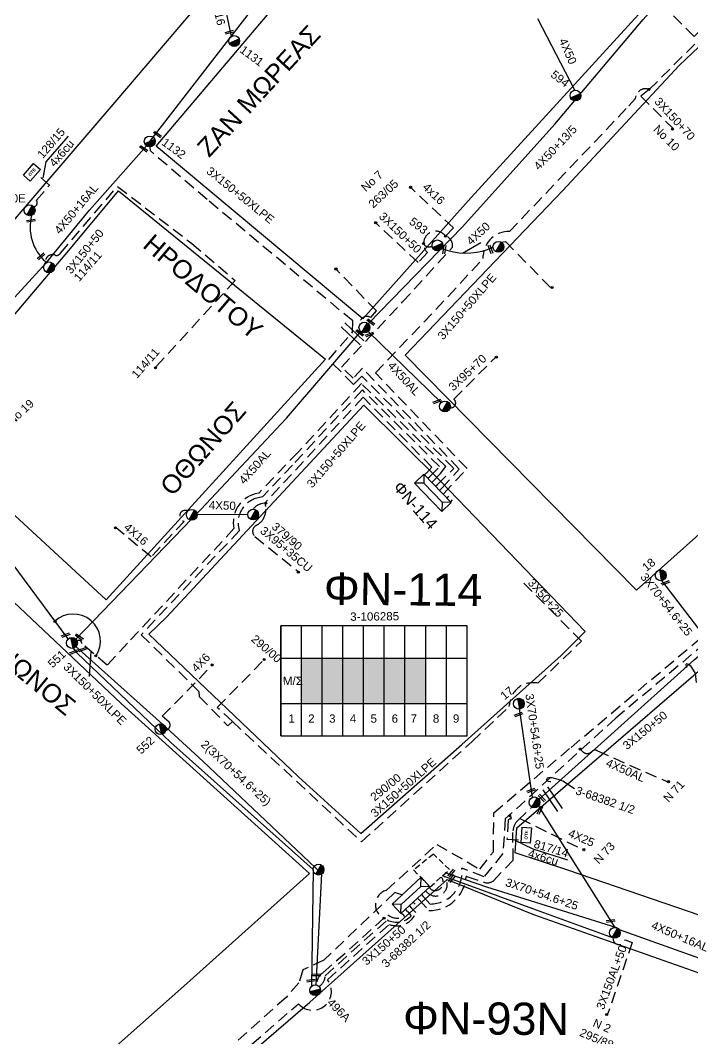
# Model space of a CAD drawing. Header units: millimetres. Extents: x 898 to 5598, y 789 to 3443.
# Drawn here: x 1388.7 to 1534.7, y 1044.5 to 1265.8 of the extents above; entities that cross this region are included whole.
import ezdxf
from ezdxf.enums import TextEntityAlignment as Align

# ---------------------------------------------------------------- set-up
doc = ezdxf.new("R2010")
doc.units = ezdxf.units.MM
doc.linetypes.add('DASHED', pattern=[19.05, 12.7, -6.35])
for name, color, linetype in [('4x50+13_5 ΕΝΑΕΡΙΑ', 7, 'SYN_LINE'), ('Pillar OTE', 7, 'Continuous'), ('Άγνωστα', 7, 'Continuous'), ('Ασφαλειοκιβώτια Χ.Τ 9 αναχωρήσεων', 7, 'Continuous'), ('Γυμνά εναέρια ΧΤ (3Φ)   4x50CU', 7, 'Continuous'), ('Γυμνά εναέρια ΧΤ και ΦΟΠ (3Φ)   4x50+16AL', 7, 'Continuous'), ('Εναέρια παροχή ΧΤ 4x16', 7, 'SYN_LINE'), ('Επιγραφές - Σχήματα', 7, 'Continuous'), ('Καλώδια ΧΤ   3x150+50AL', 7, 'DASHED'), ('Καλώδια ΧΤ   3x150+50AL XLPE', 7, 'DASHED'), ('Καλώδια ΧΤ   3x150+70AL', 7, 'DASHED'), ('Καλώδια ΧΤ   3x150AL+50CU', 7, 'DASHED'), ('Καλώδια ΧΤ   3x150AL+50XLPE', 7, 'DASHED'), ('Καλώδια ΧΤ   3x95+35 CU', 7, 'DASHED'), ('Μηχανική τομή', 7, 'Continuous'), ('Στύλος ΦΜ', 7, 'Continuous'), ('Στύλος ΦΜ @ 1', 7, 'Continuous'), ('Συνδέσεις', 7, 'Continuous'), ('Συνεστραμμένα ΧΤ   3x70+54.6+25 AL', 7, 'SYN_LINE'), ('Τομή', 7, 'Continuous'), ('Υποσταθμός πόλεως', 7, 'Continuous'), ('Υπόβαθρο ΔΕΗ', 7, 'Continuous'), ('Υπόγεια καλώδια Παροχών ΧΤ   4x25', 7, 'DASHED'), ('Υπόγεια καλώδια Παροχών ΧΤ   4x50AL', 7, 'DASHED'), ('Υπόγεια καλώδια Παροχών ΧΤ   4x6', 7, 'DASHED')]:
    doc.layers.add(name, color=color, linetype=linetype)
doc.styles.add('arial', font='arial.ttf')
doc.styles.get("Standard").update_dxf_attribs({"font": 'arial.ttf'})
doc.linetypes.add('SYN_LINE', pattern='A,0.5,-0.0001,["/\\/\\/\\/",Standard,S=0.1,R=0,X=0,Y=-0.05],-0.25', length=0.7501)
doc.dimstyles.new('ISO-25', dxfattribs={"dimtxt": 2.5, "dimasz": 2.5, "dimexe": 1.25, "dimexo": 0.625, "dimtad": 1, "dimtxsty": 'Standard', "dimcen": 2.5, "dimadec": 0, "dimazin": 0, "dimtfac": 1, "dimtmove": 0, "dimatfit": 3, "dimfxl": 1, "dimarcsym": 0})

# ---------------------------------------------------------------- blocks, each defined once
blk = doc.blocks.new('ΥΠΑΡΧΩΝ ΤΣΙΜΕΝΤΕΝΙΟΣ ΣΤΥΛΟΣ')
at = {"layer": 'Στύλος ΦΜ'}
blk.add_hatch(color=7, dxfattribs=at).paths.add_polyline_path([(-1.29, -2.28, 0.574793), (2.62, 0, 0.268822), (1.3, 2.27)])
at = {"layer": 'Στύλος ΦΜ', "color": 7}
blk.add_line((-1.29, -2.28), (1.3, 2.27), dxfattribs=at)
blk.add_circle((0, 0), 2.62, dxfattribs=at)
at = {"layer": 'Στύλος ΦΜ', "flags": 4}
for tag, p in [('ΑΡΙΘΜΟΣ', (-4.68, 8.05)), ('ΤΥΠΟΣ', (-4.91, 3.03))]:
    blk.add_attdef(tag, p, '', height=4, dxfattribs=at)
blk = doc.blocks.new('ΑΣΦΑΛΕΙΟΚΙΒΩΤΙΟ ΥΠΟΣΤΑΘΜΟΥ 9 ΑΝΑΧΩΡΗΣΕΩΝ')
at = {"layer": 'Ασφαλειοκιβώτια Χ.Τ 9 αναχωρήσεων', "ltscale": 40}
for p, q in [((-23.8, 40.36), (24.02, 40.36)), ((-9.72, 40.36), (-9.72, -40.64)), ((9.94, 40.36), (9.94, -40.64)), ((-23.8, 31.36), (24.02, 31.36)), ((-23.8, 22.36), (24.02, 22.36)), ((-23.8, 13.36), (24.02, 13.36)), ((-23.8, 4.36), (24.02, 4.36)), ((-23.8, -4.64), (24.02, -4.64)), ((-23.8, -13.64), (24.02, -13.64)), ((-23.8, -22.64), (24.02, -22.64)), ((-23.8, -31.64), (24.02, -31.64))]:
    blk.add_line(p, q, dxfattribs=at)
at = {"layer": 'Ασφαλειοκιβώτια Χ.Τ 9 αναχωρήσεων'}
blk.add_lwpolyline([(-23.8, -40.64), (24.02, -40.64), (24.02, 40.36), (-23.8, 40.36)], close=True, dxfattribs=at)
for s, p in [('1', (-18.13, 36.98)), ('2', (-18.13, 28.42)), ('3', (-18.13, 19.34)), ('4', (-18.13, 10.32)), ('5', (-18.13, 1.31)), ('6', (-18.13, -7.83)), ('7', (-18.13, -16.07)), ('8', (-18.13, -25.75)), ('9', (-18.13, -34.45))]:
    blk.add_text(s, height=3.6, rotation=270, dxfattribs=at).set_placement(p)
at = {"layer": 'Ασφαλειοκιβώτια Χ.Τ 9 αναχωρήσεων', "ltscale": 40}
for tag, height, p in [('ΟΝΟΜΑ', 5, (-0.16, 44.31)), ('ΚΕΙΜΕΝΟ 1', 2, (17.06, 35.59)), ('ΚΕΙΜΕΝΟ 2', 2, (17.06, 26.88)), ('ΚΕΙΜΕΝΟ 3', 2, (17.06, 17.69)), ('ΚΕΙΜΕΝΟ 4', 2, (17.06, 8.71)), ('ΚΕΙΜΕΝΟ 5', 2, (17.06, -0.13)), ('ΚΕΙΜΕΝΟ 6', 2, (17.06, -9.05)), ('ΚΕΙΜΕΝΟ 7', 2, (17.06, -18.13)), ('ΚΕΙΜΕΝΟ 8', 2, (17.06, -26.85)), ('ΚΕΙΜΕΝΟ 9', 2, (17.06, -35.99)), ('ΣΧ', 2, (-0.1, -42.64))]:
    blk.add_attdef(tag, text='', height=height, dxfattribs=at).set_placement(p, align=Align.MIDDLE_CENTER)
blk = doc.blocks.new('ΥΠΟΣΤΑΘΜΟΣ ΠΟΛΕΩΣ 8 ΑΝΑΧΩΡΗΣΕΩΝ')
at = {"layer": 'Υποσταθμός πόλεως', "linetype": 'Continuous', "ltscale": 40}
for p, q in [((-8.18, -2.82), (-8.18, -4)), ((-5.9, -2.82), (-5.9, -4)), ((-3.55, -2.82), (-3.55, -4)), ((-1.28, -2.82), (-1.28, -4)), ((1.23, -2.82), (1.23, -4)), ((3.56, -2.82), (3.56, -4)), ((6.03, -2.82), (6.03, -4)), ((8.16, -2.82), (8.16, -4))]:
    blk.add_line(p, q, dxfattribs=at)
blk.add_lwpolyline([(-8.57, 2.82), (8.57, 2.82), (8.57, -2.82), (-8.57, -2.82)], close=True, dxfattribs=at)
for points in [[(-5.75, 0), (-8.57, 2.82)], [(5.75, 0), (8.57, 2.82)], [(-8.57, -2.82), (-5.75, 0)], [(-5.75, 0), (5.75, 0)], [(8.57, -2.82), (5.75, 0)]]:
    blk.add_lwpolyline(points, dxfattribs=at)
at = {"layer": 'Υποσταθμός πόλεως', "linetype": 'SYN_LINE', "ltscale": 40, "flags": 1}
for tag, p in [('ΜΕΤΑΣΧΗΜΑΤΙΣΜΟΣ', (9.59, 1.44)), ('ΙΣΧΥΣ', (9.57, -1.35)), ('ΑΡΙΘΜΟΣ', (9.69, -4.07))]:
    blk.add_attdef(tag, p, '', height=1.8, dxfattribs=at)
blk = doc.blocks.new('ΜΗΧΑΝΙΚΗ ΤΟΜΗ')
at = {"layer": 'Μηχανική τομή', "ltscale": 40}
for p, q in [((-1.89, 0.78), (1.89, 0.78)), ((1.89, 0), (-1.89, 0))]:
    blk.add_line(p, q, dxfattribs=at)
blk = doc.blocks.new('ΤΟΜΗ')
at = {"layer": 'Τομή', "ltscale": 40}
for p, q in [((-5.68, 0), (5.68, 0)), ((5.68, -2.33), (-5.68, -2.33))]:
    blk.add_line(p, q, dxfattribs=at)
blk = doc.blocks.new('_ΣΥΝΔΕΣΗ')
at = {"layer": 'Συνδέσεις', "linetype": 'SYN_LINE', "ltscale": 40}
blk.add_hatch(color=256, dxfattribs=at).paths.add_polyline_path([(0.5, -0.01, 1), (-0.5, -0.01, 1)])
at = {"layer": 'Συνδέσεις'}
blk.add_circle((0, -0.01), 0.5, dxfattribs=at)
blk = doc.blocks.new('PILLAR ΟΤΕ')
at = {"layer": 'Pillar OTE', "ltscale": 40}
blk.add_lwpolyline([(-3.31, 2.02), (3.39, 2.02), (3.39, -1.99), (-3.31, -1.99)], close=True, dxfattribs=at)
at = {"layer": 'Pillar OTE', "insert": (-1.81, 0.71), "char_height": 1.3575, "width": 109.961, "attachment_point": 1}
blk.add_mtext('{\\fArial|b1|i0|c161|p34;OTE}', dxfattribs=at)

msp = doc.modelspace()

# ---------------------------------------------------------------- hatches: boundary and pattern name
at = {"layer": 'Pillar OTE', "ltscale": 40}
h = msp.add_hatch(color=256, dxfattribs=at)
h.dxf.hatch_style = 1
h.paths.add_polyline_path([(1494.68, 1092.87), (1495.26, 1092.61), (1495.09, 1093.22)])
at = {"layer": 'Ασφαλειοκιβώτια Χ.Τ 9 αναχωρήσεων', "ltscale": 40}
for color, points in [(1, [(1449.74, 1117.36), (1454.24, 1117.36), (1454.24, 1127.18), (1449.74, 1127.18)]), (6, [(1454.24, 1117.36), (1458.74, 1117.36), (1458.74, 1127.18), (1454.24, 1127.18)]), (85, [(1463.24, 1127.18), (1458.74, 1127.18), (1458.74, 1117.36), (1463.24, 1117.36)]), (30, [(1463.24, 1117.36), (1467.74, 1117.36), (1467.74, 1127.18), (1463.24, 1127.18)]), (151, [(1467.74, 1117.36), (1472.24, 1117.36), (1472.24, 1127.18), (1467.74, 1127.18)]), (173, [(1472.24, 1117.36), (1476.74, 1117.36), (1476.74, 1127.18), (1472.24, 1127.18)])]:
    msp.add_hatch(color=color, dxfattribs=at).paths.add_polyline_path(points)

# ---------------------------------------------------------------- linework, layer by layer
at = {"layer": '4x50+13_5 ΕΝΑΕΡΙΑ', "color": 151, "linetype": 'Continuous'}
msp.add_lwpolyline([(1464.24, 1199.8), (1464.24, 1199.8), (1484.76, 1220.9), (1504.83, 1243.22), (1523.97, 1265.95), (1533.8, 1277.06)], dxfattribs=at)
at = {"layer": 'Pillar OTE', "ltscale": 40}
msp.add_lwpolyline([(1495.09, 1093.22), (1495.26, 1092.61), (1494.68, 1092.87), (1495.09, 1093.22)], dxfattribs=at)
at = {"layer": 'Άγνωστα', "color": 151, "linetype": 'SYN_LINE', "ltscale": 20}
for points in [[(1509.16, 1250.61), (1501.12, 1266.12)], [(1501.3, 1096.44), (1517.01, 1110.58), (1535.03, 1126.78), (1539.08, 1130.18)]]:
    msp.add_lwpolyline(points, dxfattribs=at)
at = {"layer": 'Άγνωστα', "color": 173, "linetype": 'DASHED', "ltscale": 0.2}
for points in [[(1525.27, 1250.74), (1535.94, 1261.33)], [(1525.27, 1250.74), (1523.49, 1249.31), (1530.42, 1242.32)]]:
    msp.add_lwpolyline(points, dxfattribs=at)
at = {"layer": 'Άγνωστα', "color": 151, "linetype": 'DASHED', "ltscale": 0.2}
for points in [[(1482.76, 1220.67), (1473.46, 1229.5)], [(1493.12, 1217.58), (1494.05, 1217.71), (1503.99, 1207.63)], [(1464.8, 1201.2), (1466.03, 1202.62), (1457.25, 1211.75)]]:
    msp.add_lwpolyline(points, dxfattribs=at)
for points in [[(1482.03, 1181.47), (1482.5, 1181.62, 0.605397), (1482.85, 1183.47), (1492.03, 1192.67)], [(1475.16, 1074.77), (1477.43, 1072.32), (1477.43, 1072.32), (1477.43, 1072.32, 0.397837), (1485.53, 1079.74, -0.036244), (1485.65, 1079.71), (1489.44, 1078.46, 0.233157), (1491.42, 1078.74), (1495.72, 1083.27), (1495.69, 1089.31, -0.196061), (1496.72, 1091.9), (1499.8, 1094.81)]]:
    msp.add_lwpolyline(points, format="xyb", dxfattribs=at)
at = {"layer": 'Άγνωστα', "color": 1}
msp.add_lwpolyline([(1399.08, 1131.34), (1399.08, 1131.34), (1365.42, 1176.77)], dxfattribs=at)
at = {"layer": 'Άγνωστα', "color": 85, "linetype": 'DASHED', "ltscale": 0.2}
msp.add_lwpolyline([(1424.28, 1156.9), (1417.08, 1149.17), (1409.46, 1155.51)], dxfattribs=at)
at = {"layer": 'Άγνωστα', "color": 62, "linetype": 'DASHED', "ltscale": 0.2}
msp.add_lwpolyline([(1553.86, 1144.81), (1537.44, 1130.4), (1518.03, 1114.13), (1493.99, 1092.22), (1493.53, 1084.69), (1489.43, 1079.66), (1484.57, 1081.52, -0.451997), (1477.71, 1073.74), (1476.22, 1075.35), (1476.22, 1075.35)], format="xyb", dxfattribs=at)
at = {"layer": 'Άγνωστα', "color": 1, "linetype": 'SYN_LINE', "ltscale": 11}
msp.add_lwpolyline([(1527.99, 1144.03), (1538.62, 1130.14), (1540.61, 1128.92)], dxfattribs=at)
at = {"layer": 'Άγνωστα', "color": 6, "linetype": 'DASHED', "ltscale": 0.2}
msp.add_lwpolyline([(1434.74, 1113.4), (1431.47, 1116.45), (1441.75, 1126.96)], dxfattribs=at)
at = {"layer": 'Άγνωστα', "color": 30, "linetype": 'SYN_LINE', "ltscale": 20}
for points in [[(1499.95, 1096.93), (1497.15, 1116.2)], [(1501.22, 1095.01), (1517.84, 1068.65)]]:
    msp.add_lwpolyline(points, dxfattribs=at)
at = {"layer": 'Άγνωστα', "color": 1, "linetype": 'SYN_LINE', "ltscale": 20}
msp.add_lwpolyline([(1480.35, 1079.91), (1480.35, 1079.91), (1500.73, 1072.47), (1517.44, 1066.37)], dxfattribs=at)
at = {"layer": 'Άγνωστα', "color": 6, "linetype": 'DASHED', "ltscale": 0.2}
msp.add_lwpolyline([(1437.18, 1041.11), (1437.49, 1041.01, 0.556039), (1438.54, 1041.87, -0.21782), (1438.97, 1043.26), (1449.08, 1052.03), (1449.46, 1051.69, 0.911263), (1455.39, 1057.28), (1455.39, 1057.28), (1455.39, 1057.28)], format="xyb", dxfattribs=at)
at = {"layer": 'Άγνωστα', "color": 151, "linetype": 'DASHED', "ltscale": 0.2}
msp.add_arc((1463.97, 1199.87), 1.57, 58.1541, 188.4093, dxfattribs=at)
at = {"layer": 'Άγνωστα', "color": 85, "linetype": 'DASHED', "ltscale": 0.2}
msp.add_arc((1424.5, 1158.09), 1.21, 61.0295, 259.6951, dxfattribs=at)
at = {"layer": 'Άγνωστα', "color": 1, "linetype": 'DASHED', "ltscale": 0.2}
msp.add_arc((1401.41, 1130.4), 0.614, 356.9244, 132.0516, dxfattribs=at)
at = {"layer": 'Γυμνά εναέρια ΧΤ (3Φ)   4x50CU', "color": 151}
msp.add_lwpolyline([(1480.19, 1216.15), (1480.22, 1216.18), (1481.56, 1215.78, 0.181156), (1491.36, 1216.48)], format="xyb", dxfattribs=at)
at = {"layer": 'Γυμνά εναέρια ΧΤ (3Φ)   4x50CU', "color": 85, "linetype": 'Continuous', "ltscale": 0.2}
msp.add_lwpolyline([(1400.75, 1131.28), (1427.92, 1159.5), (1446.5, 1179.31), (1462.7, 1198.26)], dxfattribs=at)
at = {"layer": 'Γυμνά εναέρια ΧΤ (3Φ)   4x50CU', "color": 151, "linetype": 'Continuous', "ltscale": 0.2}
msp.add_lwpolyline([(1480.07, 1182.7), (1464.27, 1198.2)], dxfattribs=at)
at = {"layer": 'Γυμνά εναέρια ΧΤ (3Φ)   4x50CU', "color": 85}
msp.add_lwpolyline([(1438.08, 1158.38), (1427.1, 1158.32)], dxfattribs=at)
at = {"layer": 'Γυμνά εναέρια ΧΤ και ΦΟΠ (3Φ)   4x50+16AL', "color": 30, "ltscale": 40}
msp.add_lwpolyline([(1365.73, 1178.17), (1378.15, 1194.07), (1381.85, 1199.56), (1394.37, 1213.15), (1403.7, 1224.51), (1416.09, 1238.52), (1438.71, 1267.68), (1451.16, 1282.22), (1465.28, 1298.97), (1479.21, 1313.62), (1489.97, 1324.38)], dxfattribs=at)
at = {"layer": 'Γυμνά εναέρια ΧΤ και ΦΟΠ (3Φ)   4x50+16AL', "color": 1, "ltscale": 40}
msp.add_lwpolyline([(1613.78, 1034.08), (1605, 1037.67), (1593.85, 1041.78), (1549.49, 1057.18), (1518.82, 1068.14)], dxfattribs=at)
at = {"layer": 'Εναέρια παροχή ΧΤ 4x16', "color": 30, "ltscale": 20}
msp.add_lwpolyline([(1434.54, 1262.3), (1432.56, 1271.59)], dxfattribs=at)
at = {"layer": 'Επιγραφές - Σχήματα', "linetype": 'Continuous', "ltscale": 20}
for points in [[(1535.6, 1121.85), (1535.35, 1123.86), (1534.93, 1124.53), (1534.43, 1125.36), (1533.84, 1125.78), (1533.42, 1125.95), (1533.25, 1125.78), (1533.34, 1125.36), (1533.5, 1125.11)], [(1509.1, 1098.78), (1506.56, 1100.47), (1505.52, 1100.8), (1504.22, 1101.19), (1503.51, 1101.19), (1503.12, 1101.06), (1502.93, 1100.67), (1503.38, 1100.41), (1503.77, 1100.34), (1503.96, 1100.34)]]:
    msp.add_lwpolyline(points, dxfattribs=at)
at = {"layer": 'Επιγραφές - Σχήματα', "linetype": 'DASHED', "ltscale": 0.1}
msp.add_lwpolyline([(1474.11, 1081.14), (1477.68, 1077.45), (1481.91, 1081.21), (1478.43, 1084.58), (1474.11, 1081.14)], dxfattribs=at)
at = {"layer": 'Επιγραφές - Σχήματα', "color": 190, "linetype": 'DASHED', "ltscale": 0.2}
msp.add_lwpolyline([(1471.78, 1075.67), (1470, 1076.22), (1454.63, 1061.54), (1450.07, 1059.42), (1449.18, 1056.64), (1446.4, 1053.41), (1355.73, 972.67), (1332.42, 952.25), (1345.89, 940.57)], dxfattribs=at)
at = {"layer": 'Επιγραφές - Σχήματα', "linetype": 'Continuous', "ltscale": 20}
msp.add_arc((1400.18, 1130.87), 5.89, 326.4436, 132.8247, dxfattribs=at)
at = {"layer": 'Καλώδια ΧΤ   3x150+50AL', "color": 30, "linetype": 'DASHED', "ltscale": 0.2}
msp.add_lwpolyline([(1394.16, 1213.01), (1394.15, 1213.34, -0.543943), (1396.24, 1214.76, 0.407745), (1397.38, 1215.22), (1409.79, 1229.71), (1425.94, 1217.26), (1435.36, 1209.26), (1418.11, 1190.47)], format="xyb", dxfattribs=at)
at = {"layer": 'Καλώδια ΧΤ   3x150+50AL', "color": 1, "linetype": 'DASHED', "ltscale": 0.2}
msp.add_lwpolyline([(1520.04, 1065.96), (1520.04, 1065.96), (1521.58, 1065.4), (1516.33, 1049.93)], dxfattribs=at)
msp.add_arc((1518.75, 1066.25), 1.32, 174.8629, 347.1694, dxfattribs=at)
at = {"layer": 'Καλώδια ΧΤ   3x150+50AL XLPE', "color": 173, "linetype": 'DASHED', "ltscale": 0.2}
msp.add_lwpolyline([(1480.6, 1162.9), (1480.6, 1162.9), (1485.72, 1168.38), (1465.81, 1189.16), (1481.63, 1205.77), (1489.23, 1214.05), (1489.26, 1214.65, -0.41228), (1494.95, 1219.9), (1520.9, 1247.23), (1522.34, 1248.81), (1522.48, 1249.39, -0.467122), (1525.27, 1250.74, 0.214436)], format="xyb", dxfattribs=at)
at = {"layer": 'Καλώδια ΧΤ   3x150+50AL XLPE', "color": 30, "linetype": 'DASHED', "ltscale": 0.2}
msp.add_lwpolyline([(1479.32, 1164.94), (1479.32, 1164.94), (1482.84, 1168.41), (1462.87, 1188.45), (1461.06, 1186.66), (1455.68, 1192.08), (1460.82, 1198.01), (1460.9, 1200.46), (1429.25, 1226.84), (1416.94, 1237.4), (1416.87, 1238.3)], dxfattribs=at)
at = {"layer": 'Καλώδια ΧΤ   3x150+50AL XLPE', "color": 1, "linetype": 'DASHED', "ltscale": 0.2}
msp.add_lwpolyline([(1478.51, 1165.78), (1479.92, 1167.32), (1481.13, 1168.8), (1462.78, 1186.83), (1449.01, 1171.94), (1440.5, 1163.06), (1439.72, 1162.86, 0.40521), (1435.09, 1155.33), (1411.96, 1130.41), (1407.54, 1125.64), (1402.03, 1130.36), (1402.03, 1130.36), (1402.03, 1130.36)], format="xyb", dxfattribs=at)
at = {"layer": 'Καλώδια ΧΤ   3x150+50AL XLPE', "color": 85, "linetype": 'DASHED', "ltscale": 0.2}
msp.add_lwpolyline([(1478.1, 1168.65), (1476.91, 1167.39), (1478.1, 1168.65), (1463.13, 1183.86), (1441.77, 1160.86), (1440.94, 1160.68, 0.190716), (1439.26, 1159.55)], format="xyb", dxfattribs=at)
at = {"layer": 'Καλώδια ΧΤ   3x150+50AL XLPE', "color": 2, "linetype": 'DASHED', "ltscale": 0.2}
msp.add_lwpolyline([(1467.6, 1070.7), (1467.6, 1070.7, -0.686238), (1468.13, 1076.68), (1479.15, 1086.7), (1488.5, 1081.32), (1491.44, 1085.08), (1491.56, 1093.56), (1508.31, 1107.79), (1538.17, 1132.96), (1552.45, 1145.37), (1554.64, 1145.87), (1555.8, 1146.76)], format="xyb", dxfattribs=at)
at = {"layer": 'Καλώδια ΧΤ   3x150+70AL', "color": 173, "linetype": 'DASHED', "ltscale": 0.2}
msp.add_lwpolyline([(1540.01, 1260.35), (1536.83, 1264.02), (1535.09, 1262.29), (1513.54, 1283.62), (1492.69, 1306.31), (1489.06, 1309.94)], dxfattribs=at)
at = {"layer": 'Καλώδια ΧΤ   3x150AL+50CU', "color": 2, "linetype": 'DASHED', "ltscale": 0.2}
msp.add_lwpolyline([(1454.48, 1058.85), (1468.51, 1071.41, 0.31438), (1472.14, 1071.11), (1471.91, 1071.36)], format="xyb", dxfattribs=at)
at = {"layer": 'Καλώδια ΧΤ   3x150AL+50CU', "color": 27, "linetype": 'DASHED', "ltscale": 0.2}
msp.add_lwpolyline([(1454.88, 1058.16), (1468.4, 1070.27, 0.332021), (1473.61, 1071.2)], format="xyb", dxfattribs=at)
at = {"layer": 'Καλώδια ΧΤ   3x150AL+50CU', "color": 6, "linetype": 'DASHED', "ltscale": 0.2}
msp.add_lwpolyline([(1455.39, 1057.28), (1468.83, 1069.32, 0.4224), (1474.6, 1071.87)], format="xyb", dxfattribs=at)
at = {"layer": 'Καλώδια ΧΤ   3x150AL+50CU', "color": 27, "linetype": 'DASHED', "ltscale": 0.2}
msp.add_lwpolyline([(1472.75, 1072.13), (1473.61, 1071.2)], dxfattribs=at)
at = {"layer": 'Καλώδια ΧΤ   3x150AL+50CU', "color": 6, "linetype": 'DASHED', "ltscale": 0.2}
msp.add_lwpolyline([(1473.61, 1072.93), (1474.6, 1071.87)], dxfattribs=at)
at = {"layer": 'Καλώδια ΧΤ   3x150AL+50CU', "color": 151, "linetype": 'DASHED', "ltscale": 0.2}
for centre, radius, start, end in [((1478.94, 1217.28), 2.67, 37.1397, 226.7028), ((1477.43, 1217.8), 1.27, 204.1911, 302.9142)]:
    msp.add_arc(centre, radius, start, end, dxfattribs=at)
at = {"layer": 'Καλώδια ΧΤ   3x150AL+50CU', "color": 1, "linetype": 'DASHED', "ltscale": 0.2}
msp.add_arc((1478.89, 1078.01), 2.54, 226.0184, 50.2212, dxfattribs=at)
at = {"layer": 'Καλώδια ΧΤ   3x150AL+50CU', "color": 30, "linetype": 'DASHED', "ltscale": 0.2}
msp.add_arc((1478.78, 1078.44), 1.76, 240.3447, 41.1276, dxfattribs=at)
at = {"layer": 'Καλώδια ΧΤ   3x150AL+50CU', "color": 2, "linetype": 'DASHED', "ltscale": 0.2}
msp.add_arc((1456.06, 1056.31), 2.99, 121.806, 183.4651, dxfattribs=at)
at = {"layer": 'Καλώδια ΧΤ   3x150AL+50CU', "color": 27, "linetype": 'DASHED', "ltscale": 0.2}
msp.add_arc((1452.23, 1058.13), 2.66, 300.2379, 0.7573, dxfattribs=at)
at = {"layer": 'Καλώδια ΧΤ   3x150AL+50XLPE', "color": 151, "linetype": 'DASHED', "ltscale": 0.2}
for points in [[(1477.11, 1215.34), (1475.1, 1213.19), (1465.91, 1221.75)], [(1480.19, 1164.04), (1480.19, 1164.04), (1484.04, 1168.28), (1463.01, 1190.16), (1461.01, 1188.01), (1458.42, 1190.43), (1471.7, 1204.58), (1482.56, 1216.5)]]:
    msp.add_lwpolyline(points, dxfattribs=at)
at = {"layer": 'Καλώδια ΧΤ   3x150AL+50XLPE', "color": 6, "linetype": 'DASHED', "ltscale": 0.2}
for points in [[(1477.65, 1166.67), (1479.75, 1168.8), (1463.01, 1185.47), (1447.8, 1169.15), (1441.25, 1162.24), (1440.33, 1162.03, 0.443533), (1436.26, 1154.89), (1414.92, 1132.25), (1427.47, 1119.94), (1427.56, 1118.81), (1433.77, 1112.45), (1434.74, 1113.4)], [(1434.74, 1113.4), (1462.79, 1087.26), (1486.8, 1109.07), (1494.9, 1116.66), (1494.93, 1117.11, -0.452301), (1501.12, 1121.73), (1510.57, 1130.86), (1497.52, 1144.05)]]:
    msp.add_lwpolyline(points, format="xyb", dxfattribs=at)
at = {"layer": 'Καλώδια ΧΤ   3x150AL+50XLPE', "color": 151, "linetype": 'DASHED', "ltscale": 0.2}
msp.add_arc((1480.45, 1216.85), 2.13, 350.3996, 73.2396, dxfattribs=at)
at = {"layer": 'Καλώδια ΧΤ   3x95+35 CU', "color": 85, "ltscale": 0.2}
msp.add_lwpolyline([(1441.77, 1160.86), (1441.93, 1160.16, -0.223194), (1441.25, 1157.14, -0.105271), (1439.93, 1156.02, 0.511705), (1439.61, 1153.62), (1449.03, 1146.04)], format="xyb", dxfattribs=at)
at = {"layer": 'Συνεστραμμένα ΧΤ   3x70+54.6+25 AL', "color": 151, "linetype": 'DASHED', "ltscale": 0.2}
msp.add_lwpolyline([(1482.76, 1220.67), (1481.07, 1218.9)], dxfattribs=at)
at = {"layer": 'Συνεστραμμένα ΧΤ   3x70+54.6+25 AL', "color": 85, "linetype": 'SYN_LINE', "ltscale": 20}
for points in [[(1400.16, 1129.33), (1400.92, 1128.33), (1421.39, 1108.84), (1452.28, 1081.22), (1451.9, 1055.84)], [(1452.96, 1056.16), (1454.19, 1080.29), (1428.36, 1104.68), (1420.25, 1112.16), (1400.76, 1129.69)]]:
    msp.add_lwpolyline(points, dxfattribs=at)
at = {"layer": 'Συνεστραμμένα ΧΤ   3x70+54.6+25 AL', "color": 30, "linetype": 'SYN_LINE', "ltscale": 20}
msp.add_lwpolyline([(1480.92, 1080.58), (1489.96, 1077.5), (1518.2, 1068.6)], dxfattribs=at)
at = {"layer": 'Συνεστραμμένα ΧΤ   3x70+54.6+25 AL', "color": 30, "linetype": 'SYN_LINE', "ltscale": 8}
msp.add_arc((1400.95, 1220.89), 10.16, 165.7517, 227.9864, dxfattribs=at)
at = {"layer": 'Υπόβαθρο ΔΕΗ'}
for points in [[(1443.92, 1357.75), (1453.07, 1347.95), (1471.08, 1327.99), (1474.44, 1323.95), (1447.05, 1292.48), (1409.18, 1248.03), (1367.02, 1198.92), (1355.95, 1185.43), (1329.55, 1204.82), (1323.95, 1208.53), (1340.75, 1228.69), (1354.3, 1247.09), (1366.62, 1262.27), (1410.4, 1316.7), (1428.83, 1340.02), (1437.58, 1350.54), (1443.92, 1357.75)], [(1463.06, 1200.9), (1418.19, 1238.46), (1449.15, 1275.12), (1479.59, 1310.62), (1482.96, 1314.9), (1525.32, 1269.56), (1486.6, 1227.31), (1463.06, 1200.9)], [(1472.3, 1192.99), (1506.44, 1228.72), (1506.44, 1228.72), (1531.77, 1256), (1536.09, 1260.01), (1549.67, 1244.12), (1584.1, 1208.34), (1589.72, 1202.03), (1522.57, 1141.95), (1472.3, 1192.99)], [(1394.28, 1235.04), (1399.16, 1240.59)], [(1407.31, 1139.86), (1366.62, 1177.36), (1399.21, 1215.74), (1409.99, 1228.7), (1454.99, 1192.16), (1407.31, 1139.86)], [(1462.62, 1089.04), (1484.61, 1108.4), (1506.14, 1127.75), (1511.39, 1132.97), (1480.02, 1165.56), (1463.27, 1182.18), (1420.46, 1136.11), (1416.58, 1132.37), (1449.07, 1101.35), (1462.62, 1089.04)], [(1782.06, 1045.25), (1750.41, 1001.24), (1671.55, 1027.11), (1668.28, 1028.04), (1570.4, 1059.57), (1507.64, 1081.11), (1496.16, 1084.85), (1496.57, 1090.28), (1539.63, 1127.48), (1590.31, 1109.71), (1688.61, 1077.11), (1782.06, 1045.25)], [(1500.05, 1085.72), (1507.57, 1083.34)], [(1613.15, 1032.04), (1601.72, 1002.14), (1584.6, 954.13), (1508.55, 988.87), (1459.42, 1011.67), (1427.65, 1025.78), (1427.51, 1031.68), (1451.56, 1052.38), (1481.39, 1079.1), (1500.14, 1071.46), (1543.28, 1056.24), (1575.98, 1044.7), (1613.15, 1032.04)]]:
    msp.add_lwpolyline(points, dxfattribs=at)
at = {"layer": 'Υπόβαθρο ΔΕΗ', "color": 7}
msp.add_lwpolyline([(1217.4, 883.84), (1258.06, 907.9), (1296.46, 941.89), (1348.44, 989.01), (1392.36, 1027.63), (1424.19, 1055.89), (1451.52, 1080.38), (1410.56, 1117.33), (1379.29, 1146.8), (1357.64, 1166.67), (1265.06, 1042.05), (1214.5, 974.04), (1173.94, 919.84), (1187.22, 908.54), (1190.47, 880.73), (1217.4, 883.84)], dxfattribs=at)
at = {"layer": 'Υπόγεια καλώδια Παροχών ΧΤ   4x25', "color": 151, "ltscale": 0.2}
msp.add_lwpolyline([(1497.19, 1092.34), (1510.85, 1085.57)], dxfattribs=at)
at = {"layer": 'Υπόγεια καλώδια Παροχών ΧΤ   4x50AL', "color": 62, "ltscale": 0.2}
msp.add_lwpolyline([(1510.4, 1107.34), (1510.82, 1106.89, 0.43327), (1512.83, 1106.89, -0.370081), (1514.06, 1107.02), (1529.14, 1100.37)], format="xyb", dxfattribs=at)
at = {"layer": 'Υπόγεια καλώδια Παροχών ΧΤ   4x6', "color": 30, "linetype": 'DASHED', "ltscale": 0.2}
msp.add_lwpolyline([(1391.57, 1225.27, 0.571093), (1392.18, 1226.69), (1395.02, 1230), (1392.23, 1232.4)], format="xyb", dxfattribs=at)
at = {"layer": 'Υπόγεια καλώδια Παροχών ΧΤ   4x6', "color": 85, "ltscale": 0.2}
msp.add_lwpolyline([(1421.03, 1113.26), (1421.03, 1113.26), (1419.52, 1114.54), (1430.42, 1125.69)], dxfattribs=at)
at = {"layer": 'Υπόγεια καλώδια Παροχών ΧΤ   4x6', "color": 62, "linetype": 'DASHED', "ltscale": 0.2}
msp.add_lwpolyline([(1495.26, 1092.61, -1.049031), (1494.99, 1092.27), (1494.64, 1091.95), (1494.39, 1087.82), (1497.46, 1087.64)], format="xyb", dxfattribs=at)
at = {"layer": 'Υπόγεια καλώδια Παροχών ΧΤ   4x6', "color": 85, "ltscale": 0.2}
msp.add_arc((1420.06, 1112.64), 1.15, 282.8203, 32.5644, dxfattribs=at)

# ---------------------------------------------------------------- block references
at = {"layer": 'Pillar OTE', "xscale": 0.5, "yscale": 0.5, "zscale": 0.5}
for p, rotation in [((1391.18, 1232.75), 48.93362452758201), ((1498.6, 1088.68), 85.71862357724265)]:
    msp.add_blockref('PILLAR ΟΤΕ', p, dxfattribs=dict(at, rotation=rotation))
at = {"layer": 'Ασφαλειοκιβώτια Χ.Τ 9 αναχωρήσεων', "xscale": 0.5, "yscale": 0.5, "zscale": 0.5, "rotation": 90}
msp.add_blockref('ΑΣΦΑΛΕΙΟΚΙΒΩΤΙΟ ΥΠΟΣΤΑΘΜΟΥ 9 ΑΝΑΧΩΡΗΣΕΩΝ', (1465.42, 1122.21), dxfattribs=at)
at = {"layer": 'Μηχανική τομή'}
for p, xscale, yscale, zscale, rotation in [((1434.15, 1263.01), 0.4999999999999998, 0.4999999999999998, 0.4999999999999998, 14.75639414722118), ((1418.37, 1240.83), 0.4999999999999998, 0.4999999999999998, 0.4999999999999998, 324.6353855541657), ((1415.35, 1237.72), 0.4999999999999998, 0.4999999999999998, 0.4999999999999998, 324.6353855541657), ((1391.03, 1222.07), 0.4999999999999996, 0.4999999999999996, 0.4999999999999996, 8.06146977352799), ((1393.3, 1214.35), 0.4999999999999996, 0.4999999999999996, 0.4999999999999996, 41.77771348500571), ((1480.6, 1216.01), 0.4999999999999998, 0.4999999999999998, 0.4999999999999998, 261.740865678244), ((1490.62, 1215.96), 0.4999999999999998, 0.4999999999999998, 0.4999999999999998, 288.9440860903882), ((1464.71, 1200.06), 0.4999999999999996, 0.4999999999999996, 0.4999999999999996, 323.4381305540805), ((1462.34, 1197.71), 0.4999999999999996, 0.4999999999999996, 0.4999999999999996, 323.4381305540805), ((1464.62, 1197.35), 0.4999999999999995, 0.4999999999999995, 0.4999999999999995, 20.88885674250314), ((1479.31, 1182.76), 0.4999999999999995, 0.4999999999999995, 0.4999999999999995, 20.88885674250314), ((1528.89, 1143.37), 0.4999999999999995, 0.4999999999999995, 0.4999999999999995, 20.88885674250314), ((1398.59, 1131.97), 0.4999999999999995, 0.4999999999999995, 0.4999999999999995, 20.88885674250314), ((1401.37, 1131.59), 0.4999999999999998, 0.4999999999999998, 0.4999999999999998, 324.6353855541657), ((1400.4, 1128.33), 0.4999999999999995, 0.4999999999999995, 0.4999999999999995, 20.88885674250314), ((1402.27, 1128.86), 0.4999999999999995, 0.4999999999999995, 0.4999999999999995, 20.88885674250314), ((1496.97, 1114.75), 0.4999999999999995, 0.4999999999999995, 0.4999999999999995, 20.88885674250314), ((1499.72, 1098.21), 0.4999999999999995, 0.4999999999999995, 0.4999999999999995, 20.88885674250314), ((1501.8, 1096.66), 0.4999999999999994, 0.4999999999999994, 0.4999999999999994, 313.339201060252), ((1501.73, 1094.04), 0.4999999999999995, 0.4999999999999995, 0.4999999999999995, 63.70707487867689), ((1482.46, 1080.36), 0.4999999999999995, 0.4999999999999995, 0.4999999999999995, 50.59601325442295), ((1482.58, 1079.15), 0.4999999999999995, 0.4999999999999995, 0.4999999999999995, 50.59601325442295), ((1516.96, 1069.87), 0.4999999999999995, 0.4999999999999995, 0.4999999999999995, 7.41489423338831), ((1453.01, 1058.53), 0.4999999999999997, 0.4999999999999997, 0.4999999999999997, 180.5275594672617), ((1451.77, 1057.29), 0.4999999999999996, 0.4999999999999996, 0.4999999999999996, 187.0650779364797)]:
    msp.add_blockref('ΜΗΧΑΝΙΚΗ ΤΟΜΗ', p, dxfattribs=dict(at, xscale=xscale, yscale=yscale, zscale=zscale, rotation=rotation))
at = {"layer": 'Στύλος ΦΜ @ 1', "ltscale": 40}
ref = msp.add_blockref('ΥΠΑΡΧΩΝ ΤΣΙΜΕΝΤΕΝΙΟΣ ΣΤΥΛΟΣ', (1435.14, 1261.29), dxfattribs=dict(at, xscale=0.4499999999998181, yscale=0.4499999999998181, zscale=0.4499999999998181, rotation=323.6216934323534))
ref.add_attrib('ΤΥΠΟΣ', '1131', (1436.18, 1259), dxfattribs={"layer": 'Στύλος ΦΜ', "height": 1.8, "rotation": 323.6217, "flags": 4})
ref = msp.add_blockref('ΥΠΑΡΧΩΝ ΤΣΙΜΕΝΤΕΝΙΟΣ ΣΤΥΛΟΣ', (1509.28, 1249.44), dxfattribs=dict(at, xscale=0.449999999999818, yscale=0.449999999999818, zscale=0.449999999999818, rotation=322.5816680834463))
ref.add_attrib('ΤΥΠΟΣ', '594', (1503.72, 1253.65), dxfattribs={"layer": 'Στύλος ΦΜ', "height": 1.8, "rotation": 322.5817, "flags": 4})
ref = msp.add_blockref('ΥΠΑΡΧΩΝ ΤΣΙΜΕΝΤΕΝΙΟΣ ΣΤΥΛΟΣ', (1416.79, 1239.47), dxfattribs=dict(at, xscale=0.4499999999998181, yscale=0.4499999999998181, zscale=0.4499999999998181, rotation=323.6216934323534))
ref.add_attrib('ΤΥΠΟΣ', '1132', (1419.22, 1238.89), dxfattribs={"layer": 'Στύλος ΦΜ', "height": 1.8, "rotation": 323.6217, "flags": 4})
ref = msp.add_blockref('ΥΠΑΡΧΩΝ ΤΣΙΜΕΝΤΕΝΙΟΣ ΣΤΥΛΟΣ', (1390.69, 1224.5), dxfattribs=dict(at, xscale=0.4499999999998181, yscale=0.4499999999998181, zscale=0.4499999999998181))
ref.add_attrib('ΑΡΙΘΜΟΣ', '10E', (1385.39, 1226.2), dxfattribs={"layer": 'Στύλος ΦΜ', "height": 1.8, "flags": 4})
ref = msp.add_blockref('ΥΠΑΡΧΩΝ ΤΣΙΜΕΝΤΕΝΙΟΣ ΣΤΥΛΟΣ', (1479.29, 1216.89), dxfattribs=dict(at, xscale=0.449999999999818, yscale=0.449999999999818, zscale=0.449999999999818, rotation=322.5816680834463))
ref.add_attrib('ΤΥΠΟΣ', '593', (1472.98, 1221.71), dxfattribs={"layer": 'Στύλος ΦΜ', "height": 1.8, "rotation": 322.5817, "flags": 4})
at = {"layer": 'Στύλος ΦΜ @ 1', "ltscale": 40, "xscale": 0.4499999999998181, "yscale": 0.4499999999998181, "zscale": 0.4499999999998181}
for p in [(1492.53, 1216.56), (1394.91, 1212.1), (1463.42, 1199.03), (1480.92, 1181.88), (1425.92, 1158.32), (1439.26, 1158.38), (1500.38, 1095.83), (1453.46, 1081.22), (1517.84, 1067.48)]:
    msp.add_blockref('ΥΠΑΡΧΩΝ ΤΣΙΜΕΝΤΕΝΙΟΣ ΣΤΥΛΟΣ', p, dxfattribs=at)
at = {"layer": 'Στύλος ΦΜ @ 1', "ltscale": 40}
ref = msp.add_blockref('ΥΠΑΡΧΩΝ ΤΣΙΜΕΝΤΕΝΙΟΣ ΣΤΥΛΟΣ', (1527.79, 1145.19), dxfattribs=dict(at, xscale=0.449999999999818, yscale=0.449999999999818, zscale=0.449999999999818, rotation=39.22926757337573))
ref.add_attrib('ΤΥΠΟΣ', '18', (1524.68, 1145.9), dxfattribs={"layer": 'Στύλος ΦΜ', "height": 1.8, "rotation": 39.2293, "flags": 4})
ref = msp.add_blockref('ΥΠΑΡΧΩΝ ΤΣΙΜΕΝΤΕΝΙΟΣ ΣΤΥΛΟΣ', (1399.89, 1130.48), dxfattribs=dict(at, xscale=0.4499999999998181, yscale=0.4499999999998181, zscale=0.4499999999998181, rotation=43.19692981624312))
ref.add_attrib('ΤΥΠΟΣ', '551', (1395.66, 1124.92), dxfattribs={"layer": 'Στύλος ΦΜ', "height": 1.8, "rotation": 43.1969, "flags": 4})
ref = msp.add_blockref('ΥΠΑΡΧΩΝ ΤΣΙΜΕΝΤΕΝΙΟΣ ΣΤΥΛΟΣ', (1496.98, 1117.28), dxfattribs=dict(at, xscale=0.449999999999818, yscale=0.449999999999818, zscale=0.449999999999818, rotation=39.22926757337573))
ref.add_attrib('ΤΥΠΟΣ', '17', (1493.87, 1117.99), dxfattribs={"layer": 'Στύλος ΦΜ', "height": 1.8, "rotation": 39.2293, "flags": 4})
ref = msp.add_blockref('ΥΠΑΡΧΩΝ ΤΣΙΜΕΝΤΕΝΙΟΣ ΣΤΥΛΟΣ', (1419.15, 1111.73), dxfattribs=dict(at, xscale=0.4499999999998181, yscale=0.4499999999998181, zscale=0.4499999999998181, rotation=43.19692981624312))
ref.add_attrib('ΤΥΠΟΣ', '552', (1414.92, 1106.18), dxfattribs={"layer": 'Στύλος ΦΜ', "height": 1.8, "rotation": 43.1969, "flags": 4})
ref = msp.add_blockref('ΥΠΑΡΧΩΝ ΤΣΙΜΕΝΤΕΝΙΟΣ ΣΤΥΛΟΣ', (1452.73, 1055), dxfattribs=dict(at, xscale=0.4499999999998181, yscale=0.4499999999998181, zscale=0.4499999999998181, rotation=314.6700369177258))
ref.add_attrib('ΤΥΠΟΣ', '496A', (1455.19, 1052.14), dxfattribs={"layer": 'Στύλος ΦΜ', "height": 1.8, "rotation": 314.67, "flags": 4})
at = {"layer": 'Συνδέσεις', "xscale": 0.4499999999999886, "yscale": 0.4499999999999886, "zscale": 0.4499999999999886}
for p in [(1525.21, 1250.79), (1530.36, 1242.14), (1473.46, 1229.5), (1465.88, 1221.81), (1476.28, 1217.31), (1481.07, 1218.87), (1457.25, 1211.75), (1504.21, 1207.71), (1492.09, 1192.57), (1418.03, 1190.29), (1442, 1160.87), (1409.33, 1155.5), (1449.08, 1145.87), (1396.2, 1135.16), (1405.08, 1127.7), (1441.64, 1126.87), (1430.35, 1125.7), (1510.33, 1107.42), (1529.47, 1100.34), (1511.09, 1085.56), (1467.68, 1070.67), (1516.06, 1049.72)]:
    msp.add_blockref('_ΣΥΝΔΕΣΗ', p, dxfattribs=at)
at = {"layer": 'Τομή'}
for p, xscale, yscale, zscale, rotation in [((1461.26, 1198.08), 0.5, 0.5, 0.5, 316.771619949329), ((1503.84, 1096.18), 0.4999999999999999, 0.4999999999999999, 0.4999999999999999, 124.5058748485058)]:
    msp.add_blockref('ΤΟΜΗ', p, dxfattribs=dict(at, xscale=xscale, yscale=yscale, zscale=zscale, rotation=rotation))
at = {"layer": 'Υποσταθμός πόλεως', "xscale": 0.5, "yscale": 0.5, "zscale": 0.5}
for p, rotation in [((1478.31, 1163.11), 134.0164763987893), ((1473.55, 1075.6), 42.84293510776835)]:
    msp.add_blockref('ΥΠΟΣΤΑΘΜΟΣ ΠΟΛΕΩΣ 8 ΑΝΑΧΩΡΗΣΕΩΝ', p, dxfattribs=dict(at, rotation=rotation))

# ---------------------------------------------------------------- texts
at = {"ltscale": 40, "attachment_point": 1, "style": 'arial'}
for s, insert, char_height, width, rotation in [('ZAN MΩPEAΣ', (1426.74, 1238.52), 4, 94.4586, 47.4008), ('HPOΔOTOY', (1417.6, 1219.65), 4, 94.4586, 319.6805), ('ΦN-114', (1471.4, 1165.87), 2.516, 33.9554, 311.0887), ('AΓAMEMNΩNOΣ', (1367.38, 1145.18), 4, 94.4586, 320.6685), ('ΦN-114', (1454.66, 1145.83), 7, 94.4586, 359.3905), ('ΦN-93N', (1471.84, 1052.49), 7, 94.4586, 359.5961)]:
    msp.add_mtext(s, dxfattribs=dict(at, insert=insert, char_height=char_height, width=width, rotation=rotation))
at = {"layer": 'Άγνωστα', "ltscale": 40, "char_height": 1.8, "attachment_point": 1, "style": 'arial'}
for s, insert, width, rotation in [('4X50', (1507.3, 1262.13), 31.6072, 293.42), ('3X150+70', (1527.63, 1249.24), 31.6072, 312.6527), ('4X50+13/5', (1500.03, 1234.33), 31.6072, 46.4796), ('No 10', (1527.32, 1243.23), 7.1535, 315.0369), ('3X150+50XLPE', (1430.04, 1234.12), 31.6072, 321.2478), ('No 7', (1462.51, 1229.73), 7.1535, 42.6481), ('263/05', (1464.11, 1226.17), 7.1535, 42.6481), ('4x16', (1477.16, 1230.64), 31.6072, 316.2749), ('3X150+50', (1467.67, 1224.29), 31.6072, 316.2749), ('4X50', (1485.39, 1218.12), 7.1535, 42.6481), ('3X150+50', (1398.29, 1211.64), 31.6072, 51.0676), ('114/11', (1400.11, 1210.07), 7.1535, 48.7727), ('3X150+50XLPE', (1479.15, 1197.38), 31.6072, 49.3053), ('114/11', (1412.65, 1189), 7.1535, 48.7727), ('3X95+70', (1481.51, 1186.42), 31.6072, 43.3014), ('No 19', (1385.66, 1179.05), 7.1535, 42.6481), ('3X150+50XLPE', (1450.72, 1165.19), 31.6072, 49.3053), ('4X50', (1429.64, 1161.34), 31.6072, 358.4243), ('\\pt1.8,3.6;379/90', (1444.29, 1156.86), 10.9389, 318.9539), ('3X50+25', (1500.14, 1144.65), 31.6072, 311.6342), ('3X70+54.6+25', (1524.68, 1145.9), 31.6072, 308.0108), ('\\pt1.8;3-106285', (1460.33, 1137.09), 7.1535, 0.5975), ('290/00', (1439.84, 1132.42), 10.9389, 318.9539), ('3X150+50XLPE', (1399.12, 1126.4), 31.6072, 315.3121), ('\\pt1.8;Μ/Σ', (1445.7, 1123.11), 7.1535, 0.5975), ('3X70+54.6+25', (1500.16, 1119.56), 31.6072, 278.0087), ('3X150+50', (1519.34, 1108.56), 31.6072, 39.1212), ('2(3X70+54.6+25)', (1428.96, 1109.53), 31.6072, 317.3397), ('3X150+50XLPE', (1464.56, 1093.8), 31.6072, 41.4542), ('\\pt1.8,3.6;290/00', (1464.51, 1097.38), 10.9389, 39.351), ('\\pt1.8,3.6,5.4;N 71', (1528.18, 1096.94), 10.9389, 46.8734), ('3-68382 1/2', (1509.72, 1099.38), 14.7495, 340.705), ('\\pt1.8,3.6,5.4;N 73', (1513.05, 1083.53), 10.9389, 46.8734), ('3X70+54.6+25', (1494.47, 1079.42), 31.6072, 341.2009), ('3X150+50', (1462.7, 1061.64), 31.6072, 41.045), ('\\pt1.8,3.6,5.4;3-68382 1/2', (1466.96, 1061.09), 13.9601, 43.1567), ('3X150AL+50', (1513.73, 1051.27), 31.6072, 69.6671), ('\\pt1.8,3.6,5.4;N 2', (1513.58, 1048.88), 10.9389, 336.8929), ('\\pt1.8,3.6,5.4;295/88', (1510.7, 1046.81), 10.9389, 336.8929)]:
    msp.add_mtext(s, dxfattribs=dict(at, insert=insert, width=width, rotation=rotation))
at = {"layer": 'Γυμνά εναέρια ΧΤ και ΦΟΠ (3Φ)   4x50+16AL', "ltscale": 40, "char_height": 1.8, "width": 31.6072, "attachment_point": 1, "style": 'arial'}
for insert, rotation in [((1395.89, 1220.33), 50.0338), ((1526.27, 1070.12), 337.1032)]:
    msp.add_mtext('4X50+16AL', dxfattribs=dict(at, insert=insert, rotation=rotation))
at = {"layer": 'Εναέρια παροχή ΧΤ 4x16', "ltscale": 20, "char_height": 1.8, "width": 31.6072, "attachment_point": 1, "style": 'arial'}
for insert, rotation in [((1431.86, 1270.67), 283.6956), ((1412.17, 1156.71), 319.4979)]:
    msp.add_mtext('4X16', dxfattribs=dict(at, insert=insert, rotation=rotation))
at = {"layer": 'Καλώδια ΧΤ   3x95+35 CU', "ltscale": 0.2, "insert": (1441.75, 1155.95), "char_height": 1.8, "width": 31.6072, "attachment_point": 1, "rotation": 320.108, "style": 'arial'}
msp.add_mtext('3X95+35CU', dxfattribs=at)
at = {"layer": 'Υπόγεια καλώδια Παροχών ΧΤ   4x25', "ltscale": 0.2, "insert": (1508.24, 1090.12), "char_height": 1.8, "width": 31.6072, "attachment_point": 1, "rotation": 336.4289, "style": 'arial'}
msp.add_mtext('4X25', dxfattribs=at)
at = {"layer": 'Υπόγεια καλώδια Παροχών ΧΤ   4x50AL', "color": 7, "ltscale": 0.2, "char_height": 1.8, "attachment_point": 1}
for s, insert, rotation in [('128/15', (1392.17, 1236.78), 49.2914), ('4x6cu', (1394.77, 1234.96), 49.2914), ('817/14', (1500.58, 1087.77), 343.4089), ('4x6cu', (1499.33, 1085.72), 343.4089)]:
    msp.add_mtext_dynamic_manual_height_columns(s, width=1.8, gutter_width=12.5, heights=[0.118], dxfattribs=dict(at, insert=insert, rotation=rotation))
at = {"layer": 'Υπόγεια καλώδια Παροχών ΧΤ   4x50AL', "ltscale": 0.2, "width": 31.6072, "attachment_point": 1, "style": 'arial'}
for s, insert, char_height, rotation in [('4X50AL', (1469.7, 1191.85), 1.8, 312.6527), ('ΟΘΩΝΟΣ', (1418.7, 1164.79), 4, 48.789), ('4X50AL', (1435.99, 1166.01), 1.8, 48.789), ('4X50AL', (1516.43, 1105.41), 1.8, 336.4289)]:
    msp.add_mtext(s, dxfattribs=dict(at, insert=insert, char_height=char_height, rotation=rotation))
at = {"layer": 'Υπόγεια καλώδια Παροχών ΧΤ   4x6', "ltscale": 0.2, "insert": (1425.67, 1125.25), "char_height": 1.8, "width": 31.6072, "attachment_point": 1, "rotation": 45.679, "style": 'arial'}
msp.add_mtext('4X6', dxfattribs=at)

# ---------------------------------------------------------------- leaders
at = {"layer": 'Επιγραφές - Σχήματα', "ltscale": 40}
for points in [[(1393.63, 1231.53), (1394.28, 1235.04)], [(1484.73, 1215.16), (1488.72, 1217.53)], [(1404, 1128.61), (1403.66, 1123.2)], [(1496.13, 1087.58), (1500.05, 1085.72)]]:
    msp.add_leader(points, dimstyle='ISO-25', override={"dimasz": 1, "dimtad": 0}, dxfattribs=at)

doc.saveas('drawing.dxf')
